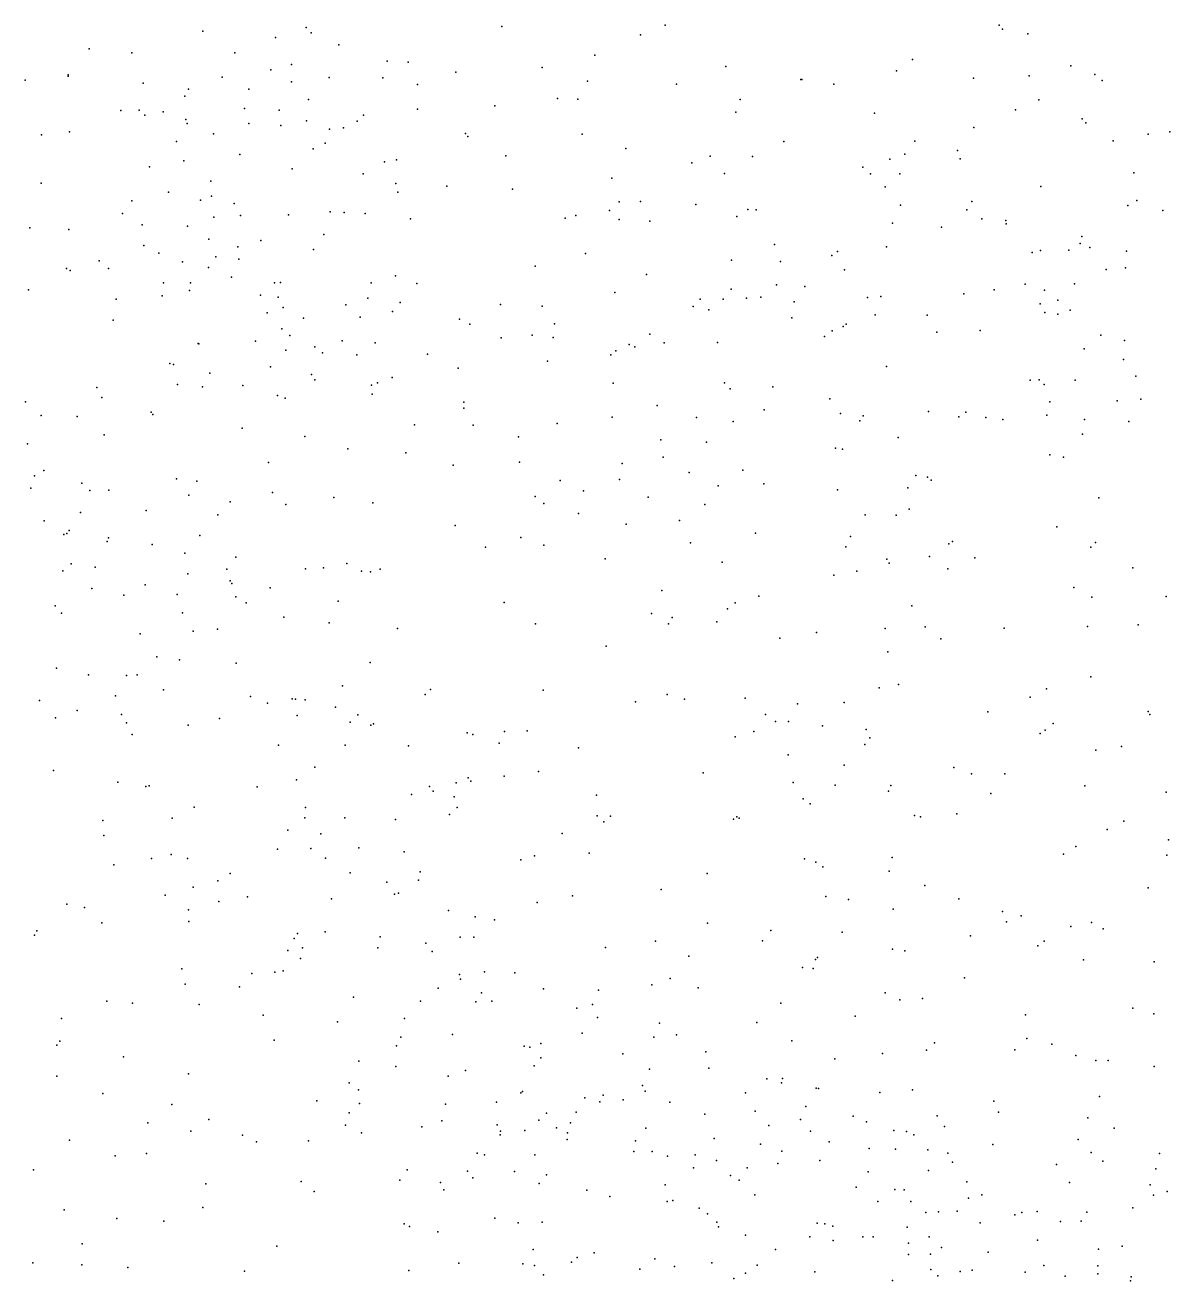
# Model space of a CAD drawing. Header units: metres. Extents: x -25 to 25, y -27.7 to 27.8.
# Drawn here: x -1.731 to -0.191, y 10.18 to 11.869 of the extents above; entities that cross this region are included whole.
import ezdxf

# ---------------------------------------------------------------- set-up
doc = ezdxf.new("R2010")
doc.units = ezdxf.units.M

msp = doc.modelspace()

# ---------------------------------------------------------------- linework, layer by layer
for p in [(-1.4918, 11.8612, 5.1953), (-1.3525, 11.8663, 4.2253), (-1.0893, 11.8675, 3.578), (-0.8699, 11.8693, 20.1447), (-0.4203, 11.8693, 12.3803), (-0.4158, 11.8638, 14.6631), (-1.3939, 11.8525, 3.0239), (-1.3457, 11.8589, 4.5318), (-1.3085, 11.8427, 2.6296), (-0.903, 11.8563, 17.3122), (-0.3817, 11.8575, -20.206), (-1.6446, 11.8375, 19.0439), (-1.587, 11.8321, 21.3242), (-1.4484, 11.8322, 19.8386), (-0.9644, 11.8289, 21.3729), (-1.4002, 11.8092, 14.977), (-1.3725, 11.8161, 18.6534), (-1.2435, 11.8209, 2.3762), (-1.2153, 11.8196, 17.5176), (-1.0354, 11.8124, 17.3987), (-0.7883, 11.8135, 24.7307), (-0.5372, 11.823, 1.1124), (-0.3241, 11.8145, 18.4986), (-1.7307, 11.7951, -19.5607), (-1.673, 11.8008, 17.7525), (-1.6727, 11.8024, 12.4679), (-1.4657, 11.7991, 24.7187), (-1.3723, 11.7928, 14.3732), (-1.3219, 11.799, 3.3321), (-1.2496, 11.7984, 19.9798), (-1.1511, 11.8062, -10.1425), (-0.9744, 11.7939, 18.4998), (-0.6873, 11.7963, 18.4859), (-0.6857, 11.7962, 12.4165), (-0.5585, 11.8078, 14.6844), (-0.455, 11.798, -24.2661), (-0.3803, 11.8011, -25.1296), (-0.2916, 11.8028, 16.5771), (-0.2821, 11.7949, -25.4718), (-1.5721, 11.7912, 5.3376), (-1.5111, 11.7833, -10.4071), (-1.4296, 11.7831, 2.7495), (-1.2031, 11.7896, 1.6976), (-0.8546, 11.7897, -19.8513), (-0.6428, 11.7898, 21.1925), (-1.516, 11.7735, 12.4531), (-1.3494, 11.7692, 14.5926), (-1.0987, 11.7605, 14.8013), (-1.0145, 11.7705, -25.9625), (-0.9873, 11.7699, -22.4021), (-0.7688, 11.7692, 17.1943), (-0.3671, 11.7687, 16.7594), (-1.6021, 11.7545, 19.46), (-1.5772, 11.7549, 6.0742), (-1.5696, 11.7481, 6.7079), (-1.5448, 11.7528, 19.6329), (-1.5147, 11.7421, 13.9288), (-1.4356, 11.7569, 4.971), (-1.3888, 11.7548, 14.213), (-1.2753, 11.7481, 3.8157), (-1.2031, 11.7563, 3.6658), (-0.7746, 11.7521, -25.9525), (-0.5883, 11.7509, -24.5904), (-0.3983, 11.7552, -23.4593), (-0.3089, 11.743, 0.8708), (-1.671, 11.7258, -10.6169), (-1.5129, 11.7371, 2.9339), (-1.4298, 11.7369, 4.3563), (-1.3866, 11.7343, 2.5492), (-1.3521, 11.7404, -12.2246), (-1.3211, 11.7293, 24.8045), (-1.3025, 11.7309, -12.9521), (-1.2839, 11.74, 2.1973), (-0.4546, 11.7314, 20.7552), (-0.304, 11.7378, -21.9933), (-0.1908, 11.7258, 18.531), (-1.7085, 11.7217, 24.6755), (-1.527, 11.7127, 3.1068), (-1.4775, 11.7231, 18.8306), (-1.327, 11.7106, 3.5045), (-1.1381, 11.7236, -12.3909), (-1.1353, 11.7193, 18.5642), (-0.9812, 11.7225, 24.8188), (-0.7102, 11.7127, 14.7643), (-0.5339, 11.7132, 20.1853), (-0.2669, 11.7134, 16.4062), (-0.2201, 11.7227, 14.9569), (-1.4419, 11.6951, 4.2044), (-1.3432, 11.7028, -25.2385), (-1.0842, 11.6933, 19.9894), (-0.9225, 11.7034, 20.0465), (-0.809, 11.6928, 18.5185), (-0.7521, 11.6927, 20.0737), (-0.5475, 11.6957, 18.5165), (-0.4763, 11.7008, 14.8055), (-1.5633, 11.6786, -22.6115), (-1.5171, 11.6869, 6.3763), (-1.3714, 11.6758, 15.2023), (-1.2472, 11.6854, 12.4298), (-1.2312, 11.6882, -25.4221), (-0.8339, 11.684, 1.2574), (-0.6037, 11.6782, -25.7328), (-0.5675, 11.6889, -25.2212), (-0.4728, 11.6895, 12.3752), (-1.4811, 11.6593, -19.7182), (-1.2759, 11.6691, 14.339), (-0.9414, 11.6636, -12.8188), (-0.7901, 11.6698, -10.0162), (-0.5936, 11.6691, 1.0747), (-0.5539, 11.6691, 16.9909), (-0.2393, 11.6706, 16.0369), (-1.709, 11.6566, -22.8459), (-1.5377, 11.6445, 6.2156), (-1.2319, 11.6561, 14.4864), (-1.2295, 11.6446, 14.7302), (-1.1635, 11.6526, -19.6154), (-1.0749, 11.6484, 1.4605), (-0.5737, 11.6517, -23.5344), (-0.3646, 11.652, 18.5405), (-1.5871, 11.6327, -11.9249), (-1.4947, 11.6337, -12.9485), (-1.4802, 11.6393, 17.6516), (-1.4493, 11.6295, -25.034), (-0.9318, 11.6314, -25.0307), (-0.9029, 11.632, 12.4051), (-0.8286, 11.6279, 21.4696), (-0.5532, 11.6272, -9.9865), (-0.4574, 11.6321, 16.8643), (-0.2475, 11.6268, 12.2349), (-0.2354, 11.6332, 15.1012), (-1.5999, 11.616, 5.2467), (-1.4768, 11.6108, 6.6246), (-1.4409, 11.6131, 4.0633), (-1.3766, 11.6141, 15.0382), (-1.3205, 11.6183, 19.7805), (-1.3016, 11.6172, 1.9058), (-1.2731, 11.6159, -11.9964), (-1.2122, 11.6088, 17.4905), (-1.0042, 11.6096, -22.5749), (-0.9898, 11.6132, -25.3763), (-0.9448, 11.6198, 17.3157), (-0.9317, 11.608, -25.6452), (-0.7732, 11.6119, 17.1821), (-0.7584, 11.6213, 24.8732), (-0.7475, 11.6207, -22.674), (-0.4641, 11.621, 21.0398), (-0.4437, 11.6085, 14.9509), (-0.4116, 11.6064, -11.6287), (-0.2004, 11.6201, 15.2994), (-1.7243, 11.5964, 21.2124), (-1.672, 11.5945, 17.777), (-1.5733, 11.6004, 2.7373), (-1.5124, 11.5987, 19.1331), (-0.8904, 11.6056, -24.8239), (-0.5641, 11.603, -22.8145), (-0.4981, 11.5973, 21.2549), (-0.4112, 11.602, 0.8989), (-1.5708, 11.5726, 6.0701), (-1.4836, 11.5812, -10.7318), (-1.4138, 11.5794, 12.4184), (-1.3288, 11.5878, 2.1594), (-0.7227, 11.5742, 14.9356), (-0.3117, 11.5756, 16.1654), (-0.3092, 11.5847, 15.823), (-1.5509, 11.5627, 24.8629), (-1.474, 11.5577, 4.5314), (-1.4444, 11.5709, -11.6494), (-1.3428, 11.5673, -10.5679), (-0.9768, 11.5621, 18.626), (-0.6455, 11.5594, -11.6967), (-0.6381, 11.5647, -19.9021), (-0.5719, 11.5708, -11.472), (-0.3759, 11.5632, 24.8581), (-0.3649, 11.5661, -22.5583), (-0.3267, 11.5666, 20.7312), (-0.2987, 11.5702, 15.6129), (-0.2492, 11.5652, -21.8545), (-1.6749, 11.5417, 5.8094), (-1.67, 11.5392, 2.9775), (-1.631, 11.552, 3.201), (-1.6186, 11.5419, -12.6446), (-1.5188, 11.5507, 13.862), (-1.484, 11.5434, 6.326), (-1.4431, 11.5545, 4.7457), (-1.0446, 11.5449, 24.9183), (-0.7806, 11.553, -12.366), (-0.7145, 11.5511, 1.1361), (-0.6284, 11.5401, 18.6171), (-0.2765, 11.5406, -10.1382), (-0.2504, 11.5426, -11.1415), (-1.5444, 11.5224, 2.5852), (-1.5084, 11.5224, 4.3039), (-1.453, 11.5303, 19.2851), (-1.3953, 11.5226, 18.9606), (-1.3872, 11.523, 13.9877), (-1.2651, 11.5226, 1.7745), (-1.2324, 11.5318, 18.772), (-1.204, 11.5219, 15.081), (-0.8949, 11.534, 19.9041), (-1.726, 11.513, 13.7094), (-1.5462, 11.5051, -22.9759), (-1.5095, 11.5124, -24.8403), (-1.414, 11.5062, -11.0148), (-0.9373, 11.5097, 1.3214), (-0.7808, 11.5141, -19.6733), (-0.7201, 11.5199, 12.3622), (-0.6819, 11.5176, 17.0905), (-0.4678, 11.508, -23.0256), (-0.4273, 11.5133, 15.2173), (-0.3853, 11.5208, 16.7297), (-0.3596, 11.5128, -20.0786), (-0.3191, 11.5213, 20.5335), (-1.6084, 11.5008, -23.213), (-1.3905, 11.5034, 2.3307), (-1.3836, 11.4896, 19.4865), (-1.2992, 11.4929, -11.2835), (-1.2696, 11.5021, 19.6721), (-1.226, 11.4961, 14.1007), (-1.0911, 11.4935, 1.4775), (-1.0354, 11.4913, 14.4502), (-0.832, 11.4907, -11.388), (-0.8225, 11.5005, -22.8815), (-0.7919, 11.5005, 15.094), (-0.7605, 11.5021, -13.1399), (-0.7411, 11.5033, -24.3775), (-0.6964, 11.4969, -24.0937), (-0.5976, 11.5028, 20.0758), (-0.5797, 11.5043, -12.0145), (-0.3655, 11.4943, 16.0242), (-0.3417, 11.4992, 21.0353), (-1.6124, 11.4722, -12.8779), (-1.4049, 11.4824, 3.729), (-1.3564, 11.4751, 15.2223), (-1.2799, 11.4765, 24.9511), (-1.2364, 11.4838, 15.3588), (-1.1466, 11.4738, 21.4339), (-0.8109, 11.4862, -23.3991), (-0.6994, 11.4755, 15.2394), (-0.5872, 11.4796, -12.2719), (-0.5171, 11.479, 15.4258), (-0.3588, 11.4828, -12.1437), (-0.3415, 11.4806, 18.6514), (-0.325, 11.486, 0.7952), (-1.3853, 11.4607, 6.5852), (-1.1326, 11.4672, 17.3834), (-1.0186, 11.4675, -10.3805), (-0.6453, 11.4581, 21.5708), (-0.6303, 11.4637, -10.173), (-0.6263, 11.4672, -11.2493), (-0.5043, 11.4561, -12.8996), (-0.4459, 11.4585, -11.1402), (-1.4981, 11.4408, 4.899), (-1.4968, 11.4405, 3.558), (-1.421, 11.4441, -13.2328), (-1.3745, 11.4517, 21.3378), (-1.3042, 11.4445, 17.5078), (-1.2599, 11.4419, -10.8812), (-1.0904, 11.4487, 15.4053), (-1.0485, 11.452, 12.3699), (-1.0203, 11.449, -11.2958), (-0.9181, 11.4396, -23.837), (-0.8904, 11.4534, 12.3601), (-0.8712, 11.4419, 18.7203), (-0.7992, 11.4421, 15.4487), (-0.6555, 11.4505, 24.9431), (-0.2836, 11.4523, 12.1625), (-0.2518, 11.4451, 20.9044), (-1.3798, 11.432, -23.5823), (-1.3409, 11.4364, 19.0888), (-1.3307, 11.4284, 2.0864), (-1.2844, 11.4257, -24.7306), (-1.1894, 11.4266, -13.3077), (-0.9428, 11.4259, 19.7713), (-0.936, 11.4311, -13.2859), (-0.9106, 11.4365, 24.9763), (-0.3061, 11.4336, 21.3193), (-1.5361, 11.4141, 6.7845), (-1.5309, 11.4127, 24.949), (-1.4007, 11.4094, -23.9445), (-1.1484, 11.4078, 18.8542), (-1.0279, 11.4174, 14.8947), (-0.5719, 11.4102, 16.967), (-0.2531, 11.4193, -10.3776), (-1.4822, 11.4012, 4.0346), (-1.3453, 11.3994, 12.3516), (-1.3408, 11.3922, -23.2347), (-1.2565, 11.3881, 19.415), (-1.2369, 11.3952, -23.007), (-0.9395, 11.3876, 14.7417), (-0.7897, 11.388, 19.7916), (-0.3787, 11.3916, 16.294), (-0.3668, 11.3921, 16.5148), (-0.3183, 11.3916, 20.3949), (-0.2368, 11.3972, 21.1123), (-1.6341, 11.3819, 2.6677), (-1.5258, 11.3857, 12.3457), (-1.4922, 11.3827, 4.5389), (-1.4379, 11.3845, 17.6089), (-1.3914, 11.371, -24.1663), (-1.2647, 11.385, 1.8501), (-1.2638, 11.3727, 19.212), (-0.7821, 11.3801, -11.0799), (-0.7248, 11.3828, 15.5857), (-0.3597, 11.3859, -12.5352), (-1.7301, 11.3623, 17.8922), (-1.6274, 11.3683, 21.1791), (-1.3808, 11.3675, -24.546), (-1.1405, 11.3541, 25.0221), (-1.1404, 11.3622, -24.2109), (-0.8803, 11.3575, 17.177), (-0.6481, 11.3667, 18.7907), (-0.3523, 11.3623, -22.2857), (-0.2619, 11.3638, 18.7338), (-0.23, 11.3662, -21.9199), (-1.7091, 11.344, 24.9526), (-1.6608, 11.3429, 5.8053), (-1.5611, 11.3484, 5.1096), (-1.5588, 11.3453, 6.0083), (-0.9408, 11.3419, 21.5471), (-0.8277, 11.3416, -10.5889), (-0.7784, 11.336, 1.1628), (-0.7364, 11.3516, -19.5376), (-0.634, 11.3467, 1.0376), (-0.6079, 11.3368, 12.234), (-0.6034, 11.3438, -10.4689), (-0.5157, 11.3497, 20.0659), (-0.4746, 11.3422, -23.234), (-0.4655, 11.3484, -10.8338), (-0.4383, 11.3412, 16.134), (-0.4155, 11.3386, 16.6661), (-0.3563, 11.3446, 24.9351), (-0.3057, 11.3389, -12.7476), (-0.2461, 11.3361, 0.7413), (-1.4389, 11.327, 2.3396), (-1.2069, 11.3316, 13.9661), (-1.128, 11.3309, 19.0187), (-1.015, 11.3333, 15.5006), (-0.3082, 11.3192, -23.5888), (-1.7274, 11.3059, 12.2846), (-1.6243, 11.3181, 13.7827), (-1.3543, 11.3157, 25.0301), (-1.067, 11.3152, 19.4757), (-0.8756, 11.3115, 14.4882), (-0.8141, 11.3081, 19.6359), (-0.5562, 11.3146, -19.7496), (-1.2964, 11.2994, 6.4336), (-1.2186, 11.2937, 21.4105), (-0.8725, 11.288, 18.9628), (-0.6404, 11.3002, 15.8127), (-0.631, 11.2987, 19.8769), (-0.3523, 11.291, 12.0582), (-0.3341, 11.2881, -12.9547), (-1.7056, 11.2701, 20.9444), (-1.4035, 11.2807, 13.8385), (-1.155, 11.2771, 15.4457), (-1.0658, 11.2815, 15.1592), (-0.9275, 11.2796, 12.2565), (-0.7653, 11.2704, 12.2315), (-1.7181, 11.2628, -12.395), (-1.6542, 11.253, -12.7751), (-1.5269, 11.2589, -20.1048), (-1.4996, 11.2559, 4.2197), (-1.0109, 11.2565, 25.0632), (-0.931, 11.2579, 19.2962), (-0.8374, 11.2675, 14.6505), (-0.7369, 11.2522, 25.0372), (-0.5327, 11.2635, 16.0263), (-0.5169, 11.2613, 18.9112), (-0.512, 11.257, 0.9239), (-1.7229, 11.2464, 20.6953), (-1.6437, 11.2434, 3.392), (-1.6181, 11.2438, -13.3549), (-1.5105, 11.237, 17.684), (-1.398, 11.2405, 6.1921), (-1.0444, 11.2353, 1.4665), (-0.9795, 11.2428, 14.1062), (-0.7985, 11.2496, 19.0966), (-0.6378, 11.2442, 16.9576), (-0.5433, 11.247, 21.7214), (-1.4548, 11.2281, 12.2398), (-1.3798, 11.2245, 2.2318), (-1.3153, 11.2337, -13.5423), (-1.2628, 11.2267, 1.9048), (-1.0328, 11.2255, -19.7664), (-0.8928, 11.2342, -13.4281), (-0.8164, 11.2245, 17.0817), (-0.5414, 11.218, -22.7113), (-0.2863, 11.2335, 18.862), (-1.705, 11.2024, 20.3689), (-1.6564, 11.2134, 20.5562), (-1.5678, 11.2161, 5.8976), (-1.4716, 11.2107, 4.0322), (-0.9865, 11.2124, 17.1705), (-0.8506, 11.2027, 15.6552), (-0.6007, 11.2107, 12.1342), (-0.5588, 11.2102, 16.8287), (-1.6784, 11.1841, 25.0519), (-1.6746, 11.1852, 2.702), (-1.6715, 11.1896, -13.1238), (-1.1523, 11.1962, 12.2225), (-0.9224, 11.1977, 15.0942), (-0.7484, 11.186, 1.1304), (-0.3427, 11.1945, 24.9747), (-1.6205, 11.1746, 17.7997), (-1.6187, 11.1795, 5.7148), (-1.5597, 11.1704, 20.8343), (-1.4955, 11.1826, 2.4096), (-1.1115, 11.1672, 1.6075), (-1.0638, 11.1801, 13.9926), (-1.033, 11.1697, 15.4742), (-0.8358, 11.1728, 21.6441), (-0.6265, 11.1675, 19.185), (-0.6202, 11.1814, 1.0165), (-0.4883, 11.1716, -22.4282), (-0.483, 11.1744, 12.0416), (-0.2907, 11.1733, 11.8828), (-1.5157, 11.1587, 20.4886), (-1.4472, 11.1537, 21.2447), (-0.9505, 11.1512, 1.3705), (-0.5716, 11.1509, -23.0741), (-0.514, 11.1542, 19.8878), (-0.4531, 11.1528, -23.4887), (-0.297, 11.1669, 21.8077), (-1.6799, 11.1353, -13.5296), (-1.6686, 11.1447, 20.2071), (-1.6364, 11.1399, 12.1566), (-1.4593, 11.1372, 20.6735), (-1.3537, 11.1378, -14.2749), (-1.3294, 11.1393, -14.0636), (-1.2978, 11.145, 17.4418), (-1.278, 11.1345, 6.2504), (-1.266, 11.1339, 13.8472), (-1.2533, 11.1374, 25.1129), (-0.7929, 11.147, 14.4961), (-0.6121, 11.1345, 19.5374), (-0.5685, 11.1455, 25.0254), (-0.4895, 11.1378, 16.4185), (-0.2406, 11.1393, 0.7581), (-1.569, 11.1163, 2.5405), (-1.5116, 11.1312, 3.629), (-1.455, 11.1215, 4.3472), (-1.4525, 11.1183, 25.1066), (-0.643, 11.1293, -13.3064), (-1.641, 11.1113, -13.8448), (-1.5978, 11.1026, 5.5634), (-1.5261, 11.1032, 20.2663), (-1.4473, 11.1003, 4.165), (-1.401, 11.1122, 4.7642), (-0.8743, 11.1089, 25.0917), (-0.7436, 11.101, -19.5096), (-0.32, 11.1129, 20.2277), (-0.2959, 11.0997, -22.101), (-0.1959, 11.1005, -24.0482), (-1.6903, 11.088, 3.2783), (-1.4335, 11.092, 20.8992), (-1.3097, 11.0943, 12.1585), (-1.0864, 11.0924, 17.1807), (-0.786, 11.0841, 16.956), (-0.7757, 11.0919, 14.6869), (-0.5379, 11.0881, 19.6792), (-1.6819, 11.0784, 13.7397), (-1.5189, 11.0787, 13.7724), (-1.3827, 11.0727, 6.7027), (-0.8879, 11.0776, 12.1245), (-0.8604, 11.0725, 15.2641), (-0.8002, 11.0665, 15.0084), (-1.576, 11.0502, 6.768), (-1.5045, 11.0541, -20.1932), (-1.4718, 11.0566, -14.5709), (-1.3215, 11.0653, 6.1186), (-1.23, 11.0577, 21.3998), (-1.0442, 11.0638, -13.7904), (-0.8653, 11.064, 1.2605), (-0.6662, 11.0523, 15.8832), (-0.5738, 11.0574, 11.973), (-0.5202, 11.06, 21.8417), (-0.4136, 11.0578, 19.1685), (-0.3015, 11.0602, -19.8319), (-0.2333, 11.0623, -12.7216), (-0.949, 11.0337, 17.0287), (-0.7156, 11.0447, 15.718), (-0.4991, 11.0437, 19.3572), (-1.5534, 11.0196, 20.1003), (-1.5232, 11.0155, 5.3291), (-0.5702, 11.0262, 16.3461), (-1.6884, 11.004, -14.1839), (-1.4467, 11.011, 2.3691), (-1.2665, 11.012, 20.6475), (-1.6453, 10.9952, -14.4402), (-1.5943, 10.9945, 2.6316), (-1.5798, 10.9953, -15.0788), (-0.5557, 10.982, -23.3294), (-0.2971, 10.9924, -12.9744), (-1.6091, 10.9671, 17.7656), (-1.5444, 10.9749, 3.5307), (-1.4275, 10.9662, 5.1368), (-1.3037, 10.9805, 2.1109), (-1.1924, 10.9686, 13.8469), (-1.1855, 10.9755, 12.0769), (-1.0338, 10.9744, 1.5538), (-0.8672, 10.9689, 14.1396), (-0.582, 10.9776, -22.3596), (-0.3788, 10.9654, 21.967), (-0.3567, 10.9766, 11.7046), (-1.7114, 10.9608, -13.0141), (-1.4047, 10.9571, 3.8569), (-1.3714, 10.963, 5.9135), (-1.3671, 10.9624, 4.4888), (-1.3539, 10.9614, 4.6745), (-1.3132, 10.9519, -20.133), (-0.9095, 10.9588, 12.0253), (-0.8438, 10.9627, 21.7375), (-0.7622, 10.9638, 1.1531), (-0.6919, 10.956, 25.0797), (-0.629, 10.9579, 15.4964), (-1.6899, 10.9374, -12.5502), (-1.6606, 10.9473, 19.9409), (-1.6012, 10.9417, -15.3176), (-1.5942, 10.9306, 25.1593), (-1.4692, 10.9367, 3.6815), (-1.3647, 10.9405, 12.0276), (-1.2934, 10.9315, 17.3553), (-1.283, 10.9413, 20.3541), (-0.7346, 10.9418, 16.78), (-0.7211, 10.9323, -22.8195), (-0.7038, 10.9326, -22.5506), (-0.4359, 10.9456, 19.547), (-0.2198, 10.946, 19.1153), (-0.2178, 10.9419, 22.0435), (-1.5866, 10.9149, 3.3731), (-1.5115, 10.9273, 2.5198), (-1.2655, 10.9277, 25.2084), (-1.2619, 10.9295, 6.7014), (-1.1359, 10.917, 6.1998), (-1.1286, 10.9148, 17.1306), (-1.086, 10.9191, 25.2033), (-1.0554, 10.9201, 6.4778), (-0.7506, 10.9189, 14.4677), (-0.6579, 10.9266, 16.5875), (-0.5995, 10.9219, -19.6089), (-0.3653, 10.9164, -23.9722), (-0.3586, 10.9208, 0.8767), (-0.3476, 10.9296, 19.968), (-1.39, 10.9007, 5.7687), (-1.3004, 10.9005, 21.1131), (-1.215, 10.8996, -14.6991), (-1.093, 10.9033, 1.7038), (-0.9865, 10.8969, -13.9255), (-0.7756, 10.9119, 11.9204), (-0.601, 10.9015, 15.7962), (-0.5943, 10.9105, 16.1555), (-0.256, 10.899, -24.2854), (-0.7043, 10.8874, 14.706), (-0.2903, 10.8941, 11.5324), (-1.6927, 10.8664, 17.8565), (-1.3412, 10.871, 4.9801), (-1.0401, 10.865, 21.5756), (-0.8184, 10.8636, 25.1345), (-0.6291, 10.8736, 16.355), (-0.4816, 10.8704, 15.5474), (-1.6059, 10.8509, -12.316), (-1.3657, 10.8539, 3.9815), (-1.1509, 10.8499, 20.4891), (-1.1349, 10.8565, -22.6667), (-1.1312, 10.8524, 11.9488), (-1.0863, 10.8587, -14.1417), (-0.6974, 10.8504, -23.1097), (-0.641, 10.8468, 14.9354), (-0.566, 10.8464, 15.9528), (-0.4578, 10.8622, -22.131), (-0.4128, 10.862, -19.7211), (-1.5681, 10.8452, 17.6736), (-1.5637, 10.8459, 2.6967), (-1.4186, 10.8444, 2.4276), (-1.2111, 10.8342, 20.9452), (-1.1868, 10.845, 21.4003), (-1.1817, 10.8387, 6.0009), (-1.1537, 10.8311, 1.8913), (-0.9619, 10.8335, -19.8065), (-0.5692, 10.8389, -13.4775), (-0.4316, 10.8358, 22.0914), (-0.3052, 10.8459, 19.3665), (-0.1959, 10.8374, -21.9468), (-1.5033, 10.8174, 11.8543), (-1.3535, 10.8169, 5.5364), (-1.1495, 10.8167, -14.4623), (-0.6843, 10.8284, 11.7662), (-0.6749, 10.8217, 1.082), (-1.6262, 10.7992, -20.296), (-1.5329, 10.8024, -22.765), (-1.3543, 10.803, 13.7925), (-1.3006, 10.8029, 4.5232), (-1.2323, 10.8007, 20.2317), (-1.1598, 10.8075, 13.8624), (-0.9612, 10.8055, -22.9702), (-0.9523, 10.7973, 14.0324), (-0.9433, 10.8051, -22.3796), (-0.7776, 10.8011, 16.663), (-0.7733, 10.8041, 14.3322), (-0.7701, 10.8022, 21.8897), (-0.5343, 10.8062, 15.1361), (-0.5263, 10.8042, -23.6153), (-0.4773, 10.8083, 11.5365), (-0.2528, 10.7982, -19.8478), (-1.6248, 10.779, 6.884), (-1.3774, 10.7864, -23.0525), (-1.3329, 10.7814, 25.2623), (-1.0081, 10.7816, 1.6247), (-0.2753, 10.7871, 19.5842), (-1.3463, 10.7618, 20.0749), (-1.2818, 10.7626, 2.1912), (-0.3173, 10.7645, 24.9094), (-0.1925, 10.7731, 19.8704), (-1.5608, 10.7481, 3.2171), (-1.5341, 10.7534, -11.9732), (-1.5124, 10.7482, 25.2372), (-1.3911, 10.7608, 6.7916), (-1.3265, 10.7485, 17.3557), (-1.2209, 10.7569, -20.0869), (-1.0637, 10.7463, 20.6596), (-1.0456, 10.7516, 6.5543), (-0.9719, 10.7553, 11.8245), (-0.6824, 10.7477, -23.2999), (-0.5643, 10.7496, 16.1114), (-0.334, 10.7538, 22.2874), (-0.1948, 10.7526, 11.4068), (-1.6115, 10.7394, 19.8349), (-1.4547, 10.7278, 19.9586), (-1.2936, 10.7288, -22.3118), (-1.1994, 10.7301, 5.7968), (-0.8133, 10.7279, 16.7986), (-0.667, 10.7431, 25.0849), (-0.6576, 10.7369, 11.5935), (-0.5686, 10.7309, 22.1164), (-1.4715, 10.7181, 17.4733), (-1.2441, 10.7162, 4.8753), (-1.2015, 10.7192, 11.7943), (-0.5204, 10.7117, 11.3656), (-1.5421, 10.6987, 13.7647), (-1.5047, 10.7096, 3.3565), (-1.4315, 10.6964, -12.571), (-1.3185, 10.6941, -12.081), (-1.2336, 10.7001, 5.5386), (-1.2284, 10.7014, 4.6526), (-0.9942, 10.6981, 17.0439), (-0.8749, 10.7065, 25.2079), (-0.6534, 10.6971, 14.6344), (-0.2198, 10.7086, -24.538), (-1.6748, 10.6868, 17.7276), (-1.6506, 10.6822, -12.9114), (-1.511, 10.6793, -11.6991), (-1.4703, 10.6905, 2.7056), (-1.161, 10.6784, 25.2895), (-1.0421, 10.689, 20.4992), (-0.6229, 10.693, -13.6594), (-0.563, 10.68, 14.9156), (-0.4749, 10.6939, 24.9907), (-1.6274, 10.6616, 11.6694), (-1.5103, 10.6636, 2.9272), (-1.1255, 10.6696, -23.2112), (-1.0995, 10.6658, 6.0275), (-0.8127, 10.6612, 11.5604), (-0.4159, 10.6767, 0.9732), (-0.4107, 10.6629, 11.2116), (-0.3909, 10.671, 22.4149), (-0.2962, 10.6619, 22.5741), (-1.718, 10.6452, -22.567), (-1.7149, 10.6509, -11.5098), (-1.3642, 10.6474, -11.3818), (-1.327, 10.6497, 3.8206), (-0.7275, 10.6514, 14.4389), (-0.6318, 10.6491, -19.6711), (-0.4591, 10.6439, 16.008), (-0.3239, 10.6568, 15.7074), (-0.2805, 10.6536, 15.47), (-1.369, 10.6407, -15.108), (-1.3575, 10.628, 25.2866), (-1.2563, 10.6278, 4.0247), (-1.2531, 10.6427, -14.9006), (-1.1915, 10.6344, 5.0389), (-1.1453, 10.6424, -11.797), (-1.1272, 10.6423, -11.4764), (-0.9501, 10.6285, 1.6608), (-0.8826, 10.637, 1.4792), (-0.739, 10.6372, 11.3832), (-0.3685, 10.6306, 15.8629), (-0.3598, 10.6369, -12.7898), (-1.3775, 10.6243, 3.5959), (-1.3602, 10.6137, -20.1844), (-1.1832, 10.6229, 5.2094), (-0.838, 10.6166, 14.1783), (-0.6676, 10.6121, 16.5265), (-0.6646, 10.6151, 1.1776), (-0.5638, 10.6262, 16.2337), (-0.5473, 10.6237, -23.8368), (-0.3068, 10.6117, 22.804), (-1.5199, 10.5996, 19.8643), (-1.4257, 10.5933, 6.9233), (-1.3947, 10.595, 11.5649), (-1.3834, 10.597, -23.2779), (-1.1128, 10.5956, -19.9803), (-1.0721, 10.5944, 6.6756), (-0.6849, 10.6017, 22.1142), (-0.6708, 10.6, 11.0263), (-0.2118, 10.609, 22.9866), (-1.5155, 10.579, -15.3003), (-1.4421, 10.5757, 3.2735), (-1.1466, 10.5923, 21.2227), (-1.145, 10.5857, 5.3672), (-0.8878, 10.5784, 17.0394), (-0.8628, 10.5869, 11.2678), (-0.4669, 10.5874, -21.9628), (-1.2889, 10.5618, 17.318), (-1.175, 10.5736, 4.1569), (-1.1169, 10.5674, 5.6519), (-1.0332, 10.5726, 6.2643), (-0.9592, 10.5708, 14.0229), (-0.8254, 10.574, -23.3726), (-0.574, 10.5673, 22.3819), (-0.5237, 10.5599, -12.928), (-1.6206, 10.5562, -22.263), (-1.5861, 10.5535, -23.2297), (-1.4967, 10.5517, 25.26), (-1.1988, 10.5562, 11.4762), (-1.1244, 10.5555, 4.7776), (-1.103, 10.5561, 5.8647), (-0.9887, 10.5469, 20.8829), (-0.9677, 10.5519, -22.0172), (-0.7141, 10.5537, 25.134), (-0.5541, 10.5582, -13.4202), (-0.2406, 10.5469, 0.9849), (-1.6816, 10.5331, -10.8255), (-1.4107, 10.5374, -12.8199), (-1.3104, 10.5285, -11.0301), (-1.2205, 10.533, 6.8656), (-0.9608, 10.5342, -12.0031), (-0.8775, 10.5268, -14.0655), (-0.7466, 10.5274, 14.3213), (-0.614, 10.5361, 14.6339), (-0.3849, 10.5379, 24.8588), (-0.2123, 10.5391, 11.269), (-1.1556, 10.5114, -12.6111), (-0.9816, 10.5132, -11.1289), (-0.8545, 10.511, -11.3256), (-1.688, 10.4968, 25.191), (-1.6839, 10.5024, -15.5448), (-1.3959, 10.5038, 3.0299), (-1.2311, 10.4963, -21.9977), (-1.2252, 10.5076, 20.0696), (-1.0594, 10.4957, 4.3387), (-1.0519, 10.4942, 4.5396), (-1.0369, 10.4992, 6.5453), (-0.8849, 10.508, 21.7648), (-0.6992, 10.5027, -13.8773), (-0.5076, 10.5002, 1.1375), (-0.3832, 10.5061, 22.9711), (-0.3494, 10.4985, 11.063), (-1.5983, 10.4813, 11.5141), (-1.2816, 10.4755, 25.2967), (-1.0368, 10.48, 11.2241), (-0.9268, 10.4853, 17.179), (-0.8152, 10.488, 20.6727), (-0.6415, 10.4785, 16.7283), (-0.5773, 10.4856, 16.4565), (-0.5183, 10.4901, 14.849), (-0.3993, 10.4908, 16.0673), (-0.3174, 10.4829, 15.9089), (-0.2902, 10.4766, -24.51), (-0.2737, 10.4765, -19.9193), (-1.5107, 10.4583, -20.2993), (-1.232, 10.4685, -14.7766), (-1.1385, 10.463, 4.0143), (-1.0458, 10.4693, 21.2042), (-0.8907, 10.4646, 20.2804), (-0.8111, 10.4659, 21.8941), (-0.212, 10.4682, 15.6523), (-1.6881, 10.4551, -13.1513), (-1.2946, 10.4465, 2.6907), (-1.1618, 10.4553, 13.7842), (-0.9, 10.4427, 11.0047), (-0.733, 10.4517, 10.8615), (-0.7132, 10.4463, 16.9888), (-0.7118, 10.4521, 1.4226), (-1.6261, 10.432, 17.5337), (-1.2822, 10.4368, -23.3956), (-1.0637, 10.433, 17.2955), (-1.0615, 10.4347, 6.7435), (-0.9779, 10.4261, 21.5145), (-0.953, 10.4296, 1.9172), (-0.8966, 10.4351, 25.2375), (-0.7617, 10.4328, 14.1924), (-0.6666, 10.4392, 14.4243), (-0.6633, 10.4385, 13.1609), (-0.581, 10.4333, 10.7457), (-0.5371, 10.437, 13.281), (-0.2853, 10.428, 15.1813), (-1.5335, 10.4174, 13.7037), (-1.3385, 10.422, 19.9438), (-1.2809, 10.4184, 13.6281), (-1.1654, 10.4176, 3.8523), (-1.0966, 10.4205, 2.1696), (-0.9893, 10.4071, -19.8936), (-0.9576, 10.4207, 20.143), (-0.9262, 10.4235, 13.3451), (-0.8634, 10.4204, 20.9413), (-0.7487, 10.4082, -23.6216), (-0.6806, 10.4143, 20.4469), (-0.4275, 10.4215, 10.9203), (-0.4215, 10.4068, 13.0585), (-1.5655, 10.3924, -15.1911), (-1.4837, 10.3972, 7.1837), (-1.2946, 10.4058, 3.3434), (-1.17, 10.3952, -20.1067), (-1.0958, 10.3899, -14.5637), (-1.0396, 10.3959, 13.611), (-1.0293, 10.4057, 6.4198), (-0.997, 10.3927, 13.1685), (-0.8163, 10.4042, 13.5796), (-0.6879, 10.3972, 25.0953), (-0.6167, 10.4013, 13.4992), (-0.5991, 10.3939, 22.7189), (-0.5037, 10.4018, 16.3298), (-0.3013, 10.3991, -21.7921), (-1.5076, 10.3811, -10.7081), (-1.4384, 10.376, 13.5648), (-1.2999, 10.3896, 3.0802), (-1.2781, 10.3792, -10.7801), (-1.1972, 10.387, 13.3792), (-1.0915, 10.3764, 20.0351), (-1.0912, 10.3811, -21.8851), (-1.0585, 10.3821, 11.0631), (-1.0161, 10.3859, 5.3551), (-1.0012, 10.379, 4.9314), (-0.8959, 10.3852, 13.7193), (-0.7304, 10.3891, 20.2803), (-0.6742, 10.3813, 22.4217), (-0.5621, 10.3821, 16.6353), (-0.5451, 10.3808, 1.2868), (-0.5351, 10.3766, 23.1284), (-0.494, 10.3875, 24.9114), (-0.2659, 10.3853, 23.4267), (-1.6712, 10.3691, -20.5334), (-1.4195, 10.367, 13.3857), (-1.3495, 10.3682, 11.2786), (-1.0016, 10.3699, 5.1874), (-0.9098, 10.3684, 21.1023), (-0.8036, 10.3716, 13.9706), (-0.7413, 10.3638, 22.1776), (-0.6493, 10.3671, -21.8528), (-0.5955, 10.3579, 20.7543), (-0.5599, 10.3573, 13.6597), (-0.5162, 10.3564, 23.2821), (-0.4291, 10.3632, 12.5982), (-0.3141, 10.3703, 12.8658), (-1.6097, 10.3482, 13.4835), (-1.5676, 10.3513, 19.8056), (-1.1228, 10.3515, 5.9653), (-1.1127, 10.3497, 2.3229), (-1.045, 10.3497, 5.5358), (-0.9117, 10.3541, 4.3656), (-0.887, 10.3541, 12.8738), (-0.8664, 10.3479, 21.6909), (-0.8293, 10.3494, -10.8895), (-0.8006, 10.3417, -12.363), (-0.7129, 10.3543, 12.6224), (-0.6617, 10.3417, 13.7924), (-0.4893, 10.3515, 12.3779), (-0.4832, 10.3394, 14.8269), (-0.2968, 10.3525, 11.147), (-0.2812, 10.3408, 12.4945), (-0.2047, 10.3512, 13.1573), (-1.7193, 10.3292, 7.4647), (-1.2168, 10.3292, 13.0809), (-1.1357, 10.3276, 6.9744), (-1.0722, 10.3272, -12.7805), (-1.0295, 10.3224, 3.9699), (-0.8317, 10.332, 17.251), (-0.7596, 10.3318, -19.8477), (-0.7182, 10.3376, -12.7767), (-0.5965, 10.3268, 16.9963), (-0.5156, 10.3286, 20.4045), (-0.3431, 10.3364, 13.5777), (-0.2098, 10.3307, 12.6585), (-1.4874, 10.3106, 17.5239), (-1.3595, 10.3134, 25.265), (-1.2266, 10.3155, 2.8003), (-1.1718, 10.3123, 3.557), (-1.1283, 10.3185, 6.1198), (-1.0391, 10.3109, 6.8367), (-0.8698, 10.309, 1.9805), (-0.7817, 10.3217, -12.9921), (-0.7703, 10.3153, 21.9753), (-0.6128, 10.3059, 20.9599), (-0.4638, 10.3133, 12.175), (-0.3258, 10.3121, 16.1457), (-0.2173, 10.3089, 12.3237), (-1.3418, 10.3002, -21.8255), (-1.1675, 10.3024, 2.5685), (-0.9749, 10.3021, 2.1199), (-0.944, 10.2934, -23.5423), (-0.7492, 10.2957, 21.0947), (-0.5606, 10.303, -19.9592), (-0.5481, 10.3022, 1.4473), (-0.4617, 10.2911, 20.8327), (-0.4438, 10.2955, 16.7753), (-0.2128, 10.2953, 15.2777), (-0.1946, 10.3001, -24.6572), (-1.6781, 10.2755, 17.7106), (-1.4917, 10.2788, 13.0646), (-0.8671, 10.2869, 21.2548), (-0.8596, 10.2879, 19.9758), (-0.824, 10.2776, 12.4043), (-0.5838, 10.2867, 14.016), (-0.5392, 10.2868, 23.5128), (-0.5191, 10.2719, 12.0312), (-0.502, 10.2727, -11.1419), (-0.4768, 10.2736, -12.4635), (-0.3898, 10.272, 23.6042), (-0.3694, 10.2734, 16.4556), (-0.3023, 10.2722, 12.0968), (-0.2408, 10.2783, -12.3792), (-1.6074, 10.264, 7.3619), (-1.5439, 10.2603, -10.5006), (-1.2206, 10.2567, 19.8794), (-1.0988, 10.2642, -10.6677), (-1.0675, 10.2578, -20.2483), (-1.0352, 10.2587, 25.2449), (-0.8127, 10.2699, -14.1607), (-0.8002, 10.259, 4.2995), (-0.6654, 10.2577, 23.034), (-0.6548, 10.2567, 1.7692), (-0.4459, 10.2582, 17.0359), (-0.3994, 10.2689, 20.5575), (-0.3379, 10.2598, 16.6401), (-0.3103, 10.2601, 15.1153), (-1.2135, 10.253, 25.2659), (-1.1754, 10.2457, 3.0309), (-0.7981, 10.2525, 10.7833), (-0.7616, 10.2415, 12.115), (-0.6752, 10.2392, 23.4152), (-0.6444, 10.2535, 10.6786), (-0.6039, 10.2392, 17.273), (-0.5898, 10.2392, 20.0915), (-0.544, 10.2521, -13.8137), (-0.5147, 10.2393, -11.5358), (-1.6539, 10.2296, 11.5158), (-1.3919, 10.2264, 12.9591), (-1.0474, 10.2223, 3.6032), (-0.7214, 10.2219, 22.7824), (-0.6438, 10.2343, -11.9525), (-0.5423, 10.2307, -24.1756), (-0.4979, 10.2248, 14.708), (-0.3688, 10.2345, 1.392), (-0.2869, 10.2225, 17.0427), (-0.2548, 10.2266, 24.4513), (-1.7202, 10.2041, 13.0648), (-0.9958, 10.2051, 2.3133), (-0.9879, 10.2113, 12.4926), (-0.9654, 10.2178, 10.9204), (-0.8836, 10.2094, 12.2358), (-0.8069, 10.2044, 4.756), (-0.5424, 10.2154, 14.5108), (-0.5127, 10.2159, 23.7274), (-0.4351, 10.2185, 13.9651), (-1.6546, 10.2015, -20.699), (-1.5924, 10.1981, 19.8067), (-1.4356, 10.1929, 11.3097), (-1.2145, 10.1937, 17.5393), (-1.1472, 10.2037, -23.5009), (-1.0611, 10.2028, 12.6662), (-1.0457, 10.2005, -14.4742), (-1.0335, 10.1879, 6.5015), (-0.904, 10.1958, 3.9071), (-0.8572, 10.1992, 2.1214), (-0.7615, 10.1901, 19.8963), (-0.7459, 10.2011, -20.3294), (-0.6685, 10.1922, 1.9198), (-0.5122, 10.1953, 1.7053), (-0.4731, 10.1925, 24.7502), (-0.4568, 10.1941, -10.9295), (-0.3853, 10.1918, 20.3235), (-0.3605, 10.2005, -20.1399), (-0.2879, 10.2002, 17.3426), (-0.2876, 10.1893, 17.5149), (-0.7773, 10.1832, 21.6878), (-0.564, 10.1803, 24.8772), (-0.5031, 10.1869, 10.708), (-0.3317, 10.1863, -21.6547), (-0.2438, 10.1799, 20.7785), (-0.243, 10.1855, 24.2942)]:
    msp.add_point(p)

doc.saveas('drawing.dxf')
